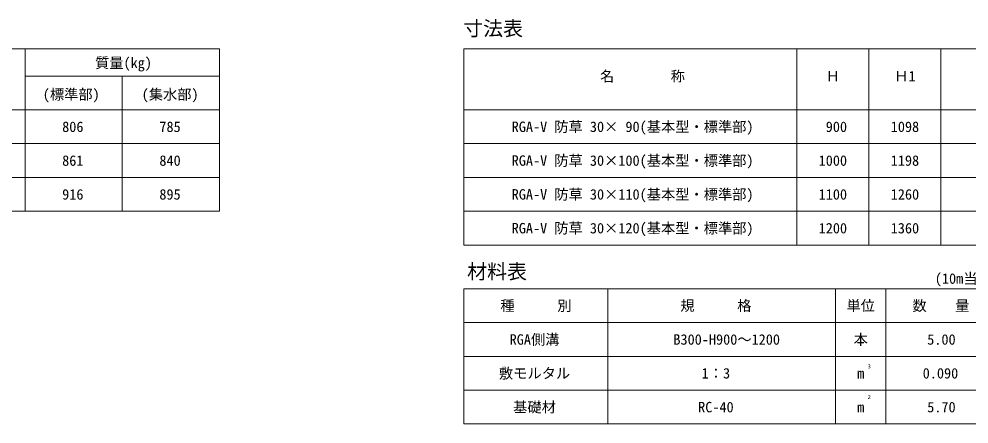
# Model space of a CAD drawing. Units: millimetres at full size, sheet at 1:20; details may follow other scales. Extents: x 0 to 8400, y 0 to 5940.
# Drawn here: x 4851 to 7185, y 1674 to 2668 of the extents above; entities that cross this region are included whole.
import ezdxf
from ezdxf.enums import TextEntityAlignment as Align

# ---------------------------------------------------------------- set-up
doc = ezdxf.new("R2010")
doc.units = ezdxf.units.MM
doc.header["$LTSCALE"] = 20
doc.layers.add('TEXT(細線）', color=1, linetype='Continuous', lineweight=13)
doc.styles.add('ＭＳ ゴシック', font='')
doc.styles.get('ＭＳ ゴシック').set_extended_font_data('MS Gothic')

msp = doc.modelspace()

# ---------------------------------------------------------------- linework, layer by layer
at = {"layer": 'TEXT(細線）'}
for p, q in [((4865.86, 2595.25), (3537.86, 2595.25)), ((4865.86, 2196.03), (4865.86, 2595.25)), ((5343.58, 2595.25), (4865.86, 2595.25)), ((5343.58, 2196.03), (5343.58, 2595.25)), ((5944.28, 2595.25), (5944.28, 2113)), ((7293.39, 2595.25), (5944.28, 2595.25)), ((6761.99, 2595.25), (6761.99, 2113)), ((6939.12, 2113), (6939.12, 2595.25)), ((7116.26, 2113), (7116.26, 2595.25)), ((5343.58, 2528.15), (4865.86, 2528.15)), ((5104.72, 2196.03), (5104.72, 2528.15)), ((6761.99, 2113), (6761.99, 2528.15)), ((4865.86, 2445.12), (3537.86, 2445.12)), ((5343.58, 2445.12), (4865.86, 2445.12)), ((7293.39, 2445.12), (5944.28, 2445.12)), ((4865.86, 2362.09), (3537.86, 2362.09)), ((5343.58, 2362.09), (4865.86, 2362.09)), ((7293.39, 2362.09), (5944.28, 2362.09)), ((4865.86, 2279.06), (3537.86, 2279.06)), ((5343.58, 2279.06), (4865.86, 2279.06)), ((7293.39, 2279.06), (5944.28, 2279.06)), ((4865.86, 2196.03), (3537.86, 2196.03)), ((5343.58, 2196.03), (4865.86, 2196.03)), ((7293.39, 2196.03), (5944.28, 2196.03)), ((7293.39, 2113), (5944.28, 2113)), ((5944.28, 2005.69), (5944.28, 1673.57)), ((7251.6, 2005.69), (5944.28, 2005.69)), ((6297.84, 2005.69), (6297.84, 1673.57)), ((6857.42, 2005.69), (6857.42, 1673.57)), ((6980.66, 2005.69), (6980.66, 1673.57)), ((7251.6, 1922.66), (5944.28, 1922.66)), ((7251.6, 1839.63), (5944.28, 1839.63)), ((7251.6, 1756.6), (5944.28, 1756.6)), ((7251.6, 1673.57), (5944.28, 1673.57))]:
    msp.add_line(p, q, dxfattribs=at)

# ---------------------------------------------------------------- texts
at = {"layer": 'TEXT(細線）', "style": 'ＭＳ ゴシック'}
for s, p in [('寸法表', (5942.41, 2616.32)), ('材料表', (5951.97, 2019.15))]:
    msp.add_text(s, height=35.92, dxfattribs=at).set_placement(p, align=Align.BOTTOM_LEFT)
for s, height, p in [('質量(kg)', 25.66, (5107.72, 2560.59)), ('名\u3000\u3000\u3000\u3000称', 25.48, (6382.78, 2527.81)), ('Ｈ', 25.66, (6850.56, 2527.81)), ('Ｈ1', 25.66, (7027.69, 2527.81)), ('(標準部)', 25.66, (4979.3, 2482.97)), ('(集水部)', 25.66, (5222.35, 2482.97)), ('806', 25.66, (4983.21, 2403.61)), ('785', 25.66, (5222.07, 2403.61)), ('RGA-V 防草 30× 90(基本型・標準部)', 25.66, (6358.6, 2403.61)), (' 900', 25.66, (6850.56, 2403.61)), ('1098', 25.66, (7027.69, 2403.61)), ('RGA-V 防草 30×100(基本型・標準部)', 25.66, (6358.6, 2320.58)), ('861', 25.66, (4983.21, 2320.58)), ('840', 25.66, (5222.07, 2320.58)), ('1000', 25.66, (6850.56, 2320.58)), ('1198', 25.66, (7027.69, 2320.58)), ('916', 25.66, (4983.21, 2237.55)), ('895', 25.66, (5222.07, 2237.55)), ('RGA-V 防草 30×110(基本型・標準部)', 25.66, (6358.6, 2237.55)), ('1100', 25.66, (6850.56, 2237.55)), ('1260', 25.66, (7027.69, 2237.55)), ('RGA-V 防草 30×120(基本型・標準部)', 25.66, (6358.6, 2154.52)), ('1200', 25.66, (6850.56, 2154.52)), ('1360', 25.66, (7027.69, 2154.52)), ('種\u3000\u3000\u3000別', 25.66, (6121.06, 1964.18)), ('規\u3000\u3000\u3000格', 25.66, (6563.22, 1964.18)), ('単位', 25.66, (6919.04, 1964.18)), ('数    量', 25.66, (7116.13, 1964.18)), ('RGA側溝', 25.66, (6117.64, 1881.15)), ('B300-H900～1200', 25.66, (6589.74, 1881.15)), ('本', 25.66, (6919.04, 1881.15)), ('5.00 ', 25.66, (7126.04, 1881.15)), ('敷モルタル', 25.66, (6117.64, 1798.11)), ('1：3', 25.66, (6563.22, 1798.11)), ('m', 25.66, (6919.04, 1798.11)), ('3', 10.26, (6939.94, 1815.26)), ('0.090', 25.66, (7114.97, 1798.11)), ('基礎材', 25.66, (6117.64, 1715.08)), ('RC-40', 25.66, (6563.22, 1715.08)), ('2', 10.26, (6939.94, 1739.93)), ('5.70 ', 25.66, (7126.04, 1715.08)), ('m', 25.66, (6919.04, 1715.08))]:
    msp.add_text(s, height=height, dxfattribs=at).set_placement(p, align=Align.MIDDLE_CENTER)
msp.add_text('(10m当り)', height=25.66, dxfattribs=at).set_placement((7258.39, 2010.23), align=Align.BOTTOM_RIGHT)

doc.saveas('drawing.dxf')
